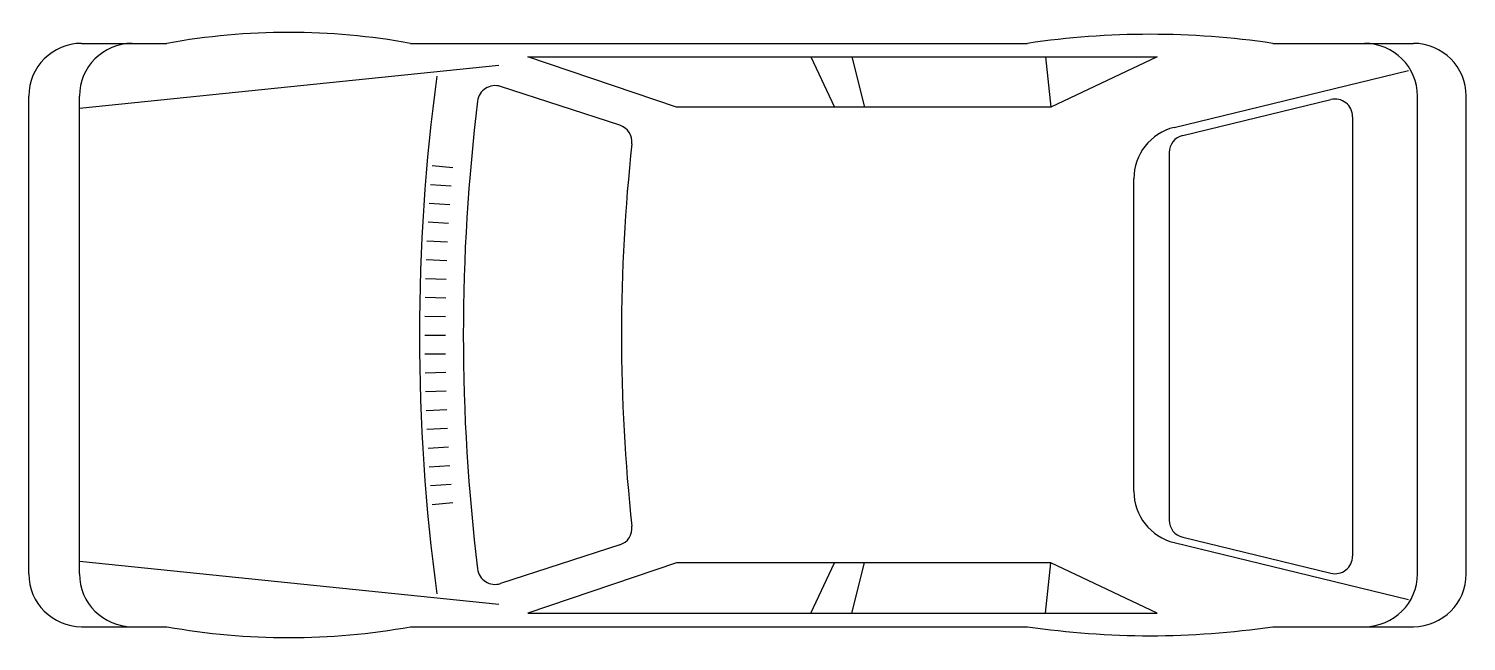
# Model space of a CAD drawing. Extents: x -87.69 to -83.55, y -0.55 to 1.21.
import ezdxf

# ---------------------------------------------------------------- set-up
doc = ezdxf.new("R2010")
doc.units = 0
doc.header["$LTSCALE"] = 100
doc.header["$MEASUREMENT"] = 0
doc.layers.add('AUT', color=2, linetype='CONTINUOUS')
doc.layers.add('C-CARRO', color=2, linetype='CONTINUOUS')

# ---------------------------------------------------------------- blocks, each defined once
blk = doc.blocks.new('AUTP2P')
at = {"layer": 'AUT'}
for p, q in [((0.1524, 0.8408), (0.3981, 0.8408)), ((1.1008, 0.8408), (2.8787, 0.8408)), ((3.5856, 0.8408), (3.9911, 0.8408)), ((1.8671, 0.6566), (1.4385, 0.8018)), ((1.4385, 0.8018), (3.2528, 0.8018)), ((2.2542, 0.8018), (2.3224, 0.6566)), ((2.3726, 0.8018), (2.4087, 0.6566)), ((2.9306, 0.8018), (2.9465, 0.6566)), ((3.2528, 0.8018), (2.9465, 0.6566)), ((1.3546, 0.7771), (0.1461, 0.6531)), ((3.3019, 0.5985), (3.977, 0.7623)), ((1.7036, 0.6049), (1.3599, 0.7164)), ((0, -0.6884), (0, 0.6884)), ((0.1461, -0.6884), (0.1461, 0.6884)), ((3.3261, 0.5751), (3.7531, 0.6787)), ((4.0028, -0.6884), (4.0028, 0.6884)), ((4.1435, -0.6884), (4.1435, 0.6884)), ((2.9465, 0.6566), (1.8671, 0.6566)), ((3.8159, 0.6294), (3.8159, -0.6373)), ((3.2873, 0.5258), (3.2873, -0.5337)), ((1.1627, 0.4884), (1.222, 0.4832)), ((1.1582, 0.4342), (1.2176, 0.4296)), ((3.1854, -0.4504), (3.1854, 0.4504)), ((1.1542, 0.38), (1.2137, 0.376)), ((1.1508, 0.3258), (1.2103, 0.3224)), ((1.1479, 0.2716), (1.2074, 0.2687)), ((1.1455, 0.2173), (1.2051, 0.215)), ((1.1437, 0.163), (1.2033, 0.1612)), ((1.1424, 0.1087), (1.202, 0.1075)), ((1.1416, 0.0543), (1.2012, 0.0538)), ((1.1413, 0), (1.2009, 0)), ((1.1416, -0.0543), (1.2012, -0.0538)), ((1.1424, -0.1087), (1.202, -0.1075)), ((1.1437, -0.163), (1.2033, -0.1612)), ((1.1455, -0.2173), (1.2051, -0.215)), ((1.1479, -0.2716), (1.2074, -0.2687)), ((1.1508, -0.3258), (1.2103, -0.3224)), ((1.1542, -0.38), (1.2137, -0.376)), ((1.1582, -0.4342), (1.2176, -0.4296)), ((1.1627, -0.4884), (1.222, -0.4832)), ((1.7036, -0.6049), (1.3599, -0.7164)), ((3.3019, -0.5985), (3.977, -0.7623)), ((3.3261, -0.583), (3.7531, -0.6866)), ((1.3546, -0.7771), (0.1461, -0.6531)), ((1.8671, -0.6566), (1.4385, -0.8018)), ((2.9465, -0.6566), (1.8671, -0.6566)), ((2.2542, -0.8018), (2.3224, -0.6566)), ((2.3726, -0.8018), (2.4087, -0.6566)), ((2.9306, -0.8018), (2.9465, -0.6566)), ((3.2528, -0.8018), (2.9465, -0.6566)), ((1.4385, -0.8018), (3.2528, -0.8018)), ((0.1524, -0.8408), (0.3981, -0.8408)), ((1.1008, -0.8408), (2.8787, -0.8408)), ((3.5856, -0.8408), (3.9911, -0.8408))]:
    blk.add_line(p, q, dxfattribs=at)
for centre, radius, start, end in [((0.7495, -1.1028), 1.9751, 79.7542, 100.2458), ((0.1524, 0.6884), 0.1524, 90, 180), ((0.2985, 0.6884), 0.1524, 90, 180), ((3.2322, -1.547), 2.4138, 81.5799, 98.4201), ((3.8504, 0.6884), 0.1524, 360, 90), ((3.9911, 0.6884), 0.1524, 0, 90), ((6.7449, 0), 5.6186, 172.3694, 187.6306), ((1.3442, 0.6681), 0.0508, 72.0364, 173.0061), ((6.7899, 0), 5.5373, 173.0061, 186.9939), ((3.7651, 0.6294), 0.0508, 0, 103.6383), ((1.688, 0.5566), 0.0508, 353.7738, 72.0364), ((3.3378, 0.4504), 0.1524, 103.6383, 180), ((6.7899, 0), 5.0814, 173.7738, 186.2262), ((3.3381, 0.5258), 0.0508, 103.6383, 180), ((3.3378, -0.4504), 0.1524, 180, 256.3617), ((3.3381, -0.5337), 0.0508, 180, 256.3617), ((1.688, -0.5566), 0.0508, 287.9636, 6.2262), ((3.7651, -0.6373), 0.0508, 256.3617, 0), ((0.1524, -0.6884), 0.1524, 180, 270), ((0.2985, -0.6884), 0.1524, 180, 270), ((1.3442, -0.6681), 0.0508, 186.9939, 287.9636), ((3.8504, -0.6884), 0.1524, 270, 360), ((3.9911, -0.6884), 0.1524, 270, 0), ((0.7495, 1.1028), 1.9751, 259.7542, 280.2458), ((3.2322, 1.547), 2.4138, 261.5799, 278.4201)]:
    blk.add_arc(centre, radius, start, end, dxfattribs=at)

msp = doc.modelspace()

# ---------------------------------------------------------------- block references
at = {"layer": 'C-CARRO', "linetype": 'CONTINUOUS'}
msp.add_blockref('AUTP2P', (-87.6901, 0.3321), dxfattribs=at)

doc.saveas('drawing.dxf')
